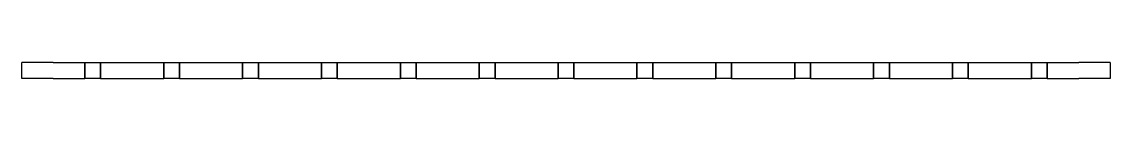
# Model space of a CAD drawing. Header units: millimetres. Extents: x -244126 to 368105, y -173968 to 259060.
# Drawn here: x 40693 to 44143, y 20389 to 20439 of the extents above; entities that cross this region are included whole.
import ezdxf

# ---------------------------------------------------------------- set-up
doc = ezdxf.new("R2010")
doc.units = ezdxf.units.MM
doc.header["$MEASUREMENT"] = 0
doc.layers.add('A04_TUBE SERIES', color=7, linetype='Continuous')

# ---------------------------------------------------------------- blocks, each defined once
blk = doc.blocks.new('*U719')
at = {"layer": 'A04_TUBE SERIES', "color": 3, "linetype": 'ByBlock'}
for points in [[(-1725, -25), (-1725, 25)], [(-1625, 25), (-1725, 25)], [(-1625, 25), (-1525, 25)], [(-1525, 25), (-1525, -25)], [(-1475, 25), (-1375, 25)], [(-1475, -25), (-1475, 25)], [(-1375, 25), (-1275, 25)], [(-1275, 25), (-1275, -25)], [(-1225, 25), (-1125, 25)], [(-1225, -25), (-1225, 25)], [(-1125, 25), (-1025, 25)], [(-1025, 25), (-1025, -25)], [(-975, 25), (-875, 25)], [(-975, -25), (-975, 25)], [(-875, 25), (-775, 25)], [(-775, 25), (-775, -25)], [(-725, 25), (-625, 25)], [(-725, -25), (-725, 25)], [(-625, 25), (-525, 25)], [(-525, 25), (-525, -25)], [(-475, 25), (-375, 25)], [(-475, -25), (-475, 25)], [(-375, 25), (-275, 25)], [(-275, 25), (-275, -25)], [(-225, 25), (-125, 25)], [(-225, -25), (-225, 25)], [(-125, 25), (-25, 25)], [(-25, 25), (-25, -25)], [(25, 25), (125, 25)], [(25, -25), (25, 25)], [(125, 25), (225, 25)], [(225, 25), (225, -25)], [(275, 25), (375, 25)], [(275, -25), (275, 25)], [(375, 25), (475, 25)], [(475, 25), (475, -25)], [(525, 25), (625, 25)], [(525, -25), (525, 25)], [(625, 25), (725, 25)], [(725, 25), (725, -25)], [(775, 25), (875, 25)], [(775, -25), (775, 25)], [(875, 25), (975, 25)], [(975, 25), (975, -25)], [(1025, 25), (1125, 25)], [(1025, -25), (1025, 25)], [(1125, 25), (1225, 25)], [(1225, 25), (1225, -25)], [(1275, 25), (1375, 25)], [(1275, -25), (1275, 25)], [(1375, 25), (1475, 25)], [(1475, 25), (1475, -25)], [(1525, 25), (1625, 25)], [(1525, -25), (1525, 25)], [(1725, 25), (1625, 25)], [(1725, 25), (1725, -25)], [(-1625, -25), (-1725, -25)], [(-1625, -25), (-1525, -25)], [(-1475, -25), (-1375, -25)], [(-1375, -25), (-1275, -25)], [(-1225, -25), (-1125, -25)], [(-1125, -25), (-1025, -25)], [(-975, -25), (-875, -25)], [(-875, -25), (-775, -25)], [(-725, -25), (-625, -25)], [(-625, -25), (-525, -25)], [(-475, -25), (-375, -25)], [(-375, -25), (-275, -25)], [(-225, -25), (-125, -25)], [(-125, -25), (-25, -25)], [(25, -25), (125, -25)], [(125, -25), (225, -25)], [(275, -25), (375, -25)], [(375, -25), (475, -25)], [(525, -25), (625, -25)], [(625, -25), (725, -25)], [(775, -25), (875, -25)], [(875, -25), (975, -25)], [(1025, -25), (1125, -25)], [(1125, -25), (1225, -25)], [(1275, -25), (1375, -25)], [(1375, -25), (1475, -25)], [(1525, -25), (1625, -25)], [(1725, -25), (1625, -25)]]:
    blk.add_lwpolyline(points, dxfattribs=at)
at = {"layer": 'A04_TUBE SERIES', "color": 1, "linetype": 'ByBlock'}
for points in [[(-1525, 25), (-1475, 25), (-1475, -25), (-1525, -25)], [(-1275, 25), (-1225, 25), (-1225, -25), (-1275, -25)], [(-1025, 25), (-975, 25), (-975, -25), (-1025, -25)], [(-775, 25), (-725, 25), (-725, -25), (-775, -25)], [(-525, 25), (-475, 25), (-475, -25), (-525, -25)], [(-275, 25), (-225, 25), (-225, -25), (-275, -25)], [(-25, 25), (25, 25), (25, -25), (-25, -25)], [(225, 25), (275, 25), (275, -25), (225, -25)], [(475, 25), (525, 25), (525, -25), (475, -25)], [(725, 25), (775, 25), (775, -25), (725, -25)], [(975, 25), (1025, 25), (1025, -25), (975, -25)], [(1225, 25), (1275, 25), (1275, -25), (1225, -25)], [(1475, 25), (1525, 25), (1525, -25), (1475, -25)]]:
    blk.add_lwpolyline(points, close=True, dxfattribs=at)

msp = doc.modelspace()

# ---------------------------------------------------------------- block references
at = {"color": 1}
msp.add_blockref('*U719', (42417.60427, 20414.32129), dxfattribs=at)

doc.saveas('drawing.dxf')
